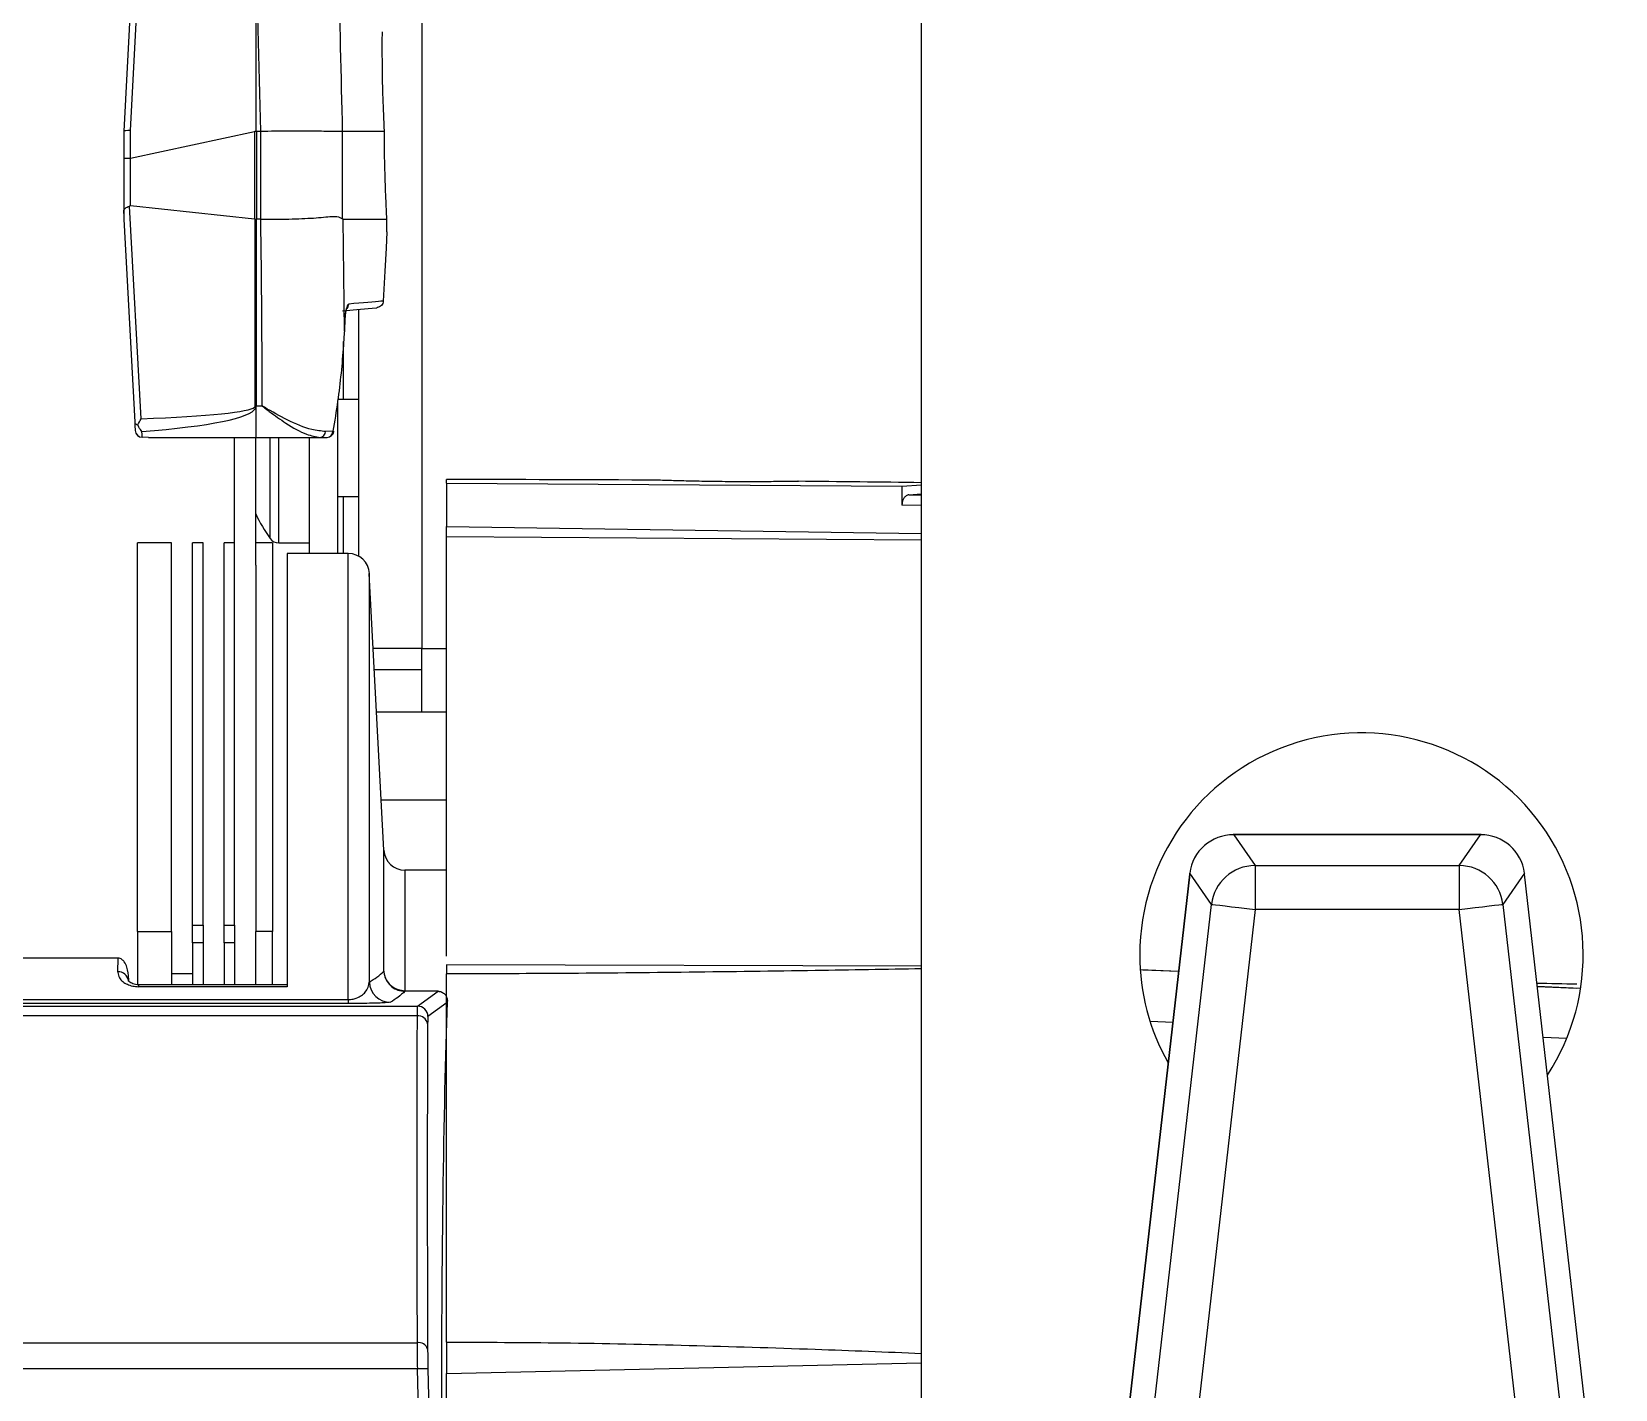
# Model space of a CAD drawing. Extents: x 7 to 135, y 1 to 99.
# Drawn here: x 98.014 to 100.264, y 47.422 to 49.351 of the extents above; entities that cross this region are included whole.
import ezdxf

# ---------------------------------------------------------------- set-up
doc = ezdxf.new("R2010")
doc.units = 0
doc.header["$MEASUREMENT"] = 0
doc.layers.add('OBJECT', color=7, linetype='CONTINUOUS')

msp = doc.modelspace()

# ---------------------------------------------------------------- linework, layer by layer
at = {"layer": 'OBJECT'}
for p, q in [((98.5681, 54.82), (98.5681, 48.475)), ((99.2781, 44.4974), (99.2781, 53.47)), ((98.1661, 49.6188), (98.1445, 49.21)), ((98.1539, 49.211), (98.1755, 49.6195)), ((98.332, 49.4986), (98.332, 49.2101)), ((98.1445, 49.21), (98.1445, 49.1708)), ((98.1445, 49.21), (98.1445, 49.21)), ((98.1539, 49.1714), (98.1539, 49.211)), ((98.1542, 49.1715), (98.3304, 49.2097)), ((98.3304, 49.2097), (98.3304, 49.0852)), ((98.3335, 49.21), (98.3387, 49.21)), ((98.3335, 49.085), (98.3335, 49.21)), ((98.3387, 49.21), (98.3387, 49.085)), ((98.4553, 49.0855), (98.4553, 49.21)), ((98.4553, 49.21), (98.4554, 49.21)), ((98.4554, 49.21), (98.5149, 49.21)), ((98.1445, 49.1708), (98.1445, 49.0933)), ((98.1542, 49.1038), (98.1542, 49.1715)), ((98.1692, 48.8014), (98.1528, 49.1036)), ((98.3304, 49.0852), (98.1542, 49.1038)), ((98.1445, 49.0933), (98.1445, 49.085)), ((98.1445, 49.085), (98.1601, 48.7967)), ((98.3312, 49.0851), (98.3328, 49.085)), ((98.3312, 48.8195), (98.3312, 49.0851)), ((98.3328, 49.085), (98.3328, 48.8195)), ((98.3387, 49.085), (98.3335, 49.085)), ((98.456, 49.085), (98.4553, 49.0855)), ((98.4579, 48.9258), (98.456, 49.085)), ((98.456, 49.085), (98.5184, 49.085)), ((98.5185, 49.0672), (98.5185, 49.0672)), ((98.5132, 48.9686), (98.5132, 48.9686)), ((98.4588, 48.9439), (98.4579, 48.9258)), ((98.4588, 48.9439), (98.4591, 48.9439)), ((98.4781, 48.9569), (98.4781, 48.6062)), ((98.4579, 48.9258), (98.4581, 48.9258)), ((98.4569, 48.829), (98.4569, 48.9114)), ((98.4781, 48.829), (98.4486, 48.829)), ((98.332, 48.8164), (98.332, 48.775)), ((98.3412, 48.8195), (98.3328, 48.8195)), ((98.4481, 48.8249), (98.4481, 48.61)), ((98.4417, 48.7836), (98.4312, 48.7833)), ((98.1797, 48.775), (98.1708, 48.7751)), ((98.1797, 48.775), (98.332, 48.775)), ((98.302, 48.5935), (98.302, 48.775)), ((98.332, 48.775), (98.4237, 48.775)), ((98.332, 48.5935), (98.332, 48.775)), ((98.3526, 48.6313), (98.3526, 48.775)), ((98.3647, 48.625), (98.3647, 48.775)), ((98.4081, 48.775), (98.4081, 48.61)), ((98.4237, 48.775), (98.4333, 48.775)), ((98.6031, 48.7097), (98.6031, 48.715)), ((98.6031, 48.7097), (99.2498, 48.7057)), ((98.6031, 48.7097), (98.6031, 48.6483)), ((99.2498, 48.7057), (99.2781, 48.7076)), ((99.2498, 48.7057), (99.2502, 48.6788)), ((99.26, 48.6933), (99.2781, 48.6945)), ((99.26, 48.6933), (99.2781, 48.6928)), ((98.4481, 48.691), (98.4781, 48.691)), ((98.4569, 48.61), (98.4569, 48.691)), ((99.2781, 48.6781), (99.2502, 48.6788)), ((98.6031, 48.6483), (99.2781, 48.6385)), ((98.2122, 48.625), (98.1642, 48.625)), ((98.1642, 48.0728), (98.1642, 48.625)), ((98.2122, 48.0728), (98.2122, 48.625)), ((98.2571, 48.625), (98.2422, 48.625)), ((98.2422, 48.0817), (98.2422, 48.625)), ((98.2571, 48.0817), (98.2571, 48.625)), ((98.302, 48.625), (98.2871, 48.625)), ((98.2871, 48.0817), (98.2871, 48.625)), ((98.356, 48.625), (98.332, 48.625)), ((98.356, 48.625), (98.356, 48.0728)), ((98.3647, 48.625), (98.4081, 48.625)), ((98.6031, 48.0376), (98.6031, 48.6337)), ((99.2781, 48.6288), (98.6031, 48.6337)), ((98.4635, 48.61), (98.3766, 48.61)), ((98.3766, 48.61), (98.3766, 47.9944)), ((98.4635, 47.9762), (98.4635, 48.61)), ((98.302, 48.0817), (98.302, 48.5935)), ((98.332, 48.5935), (98.332, 48.0728)), ((98.514, 48.1884), (98.4934, 48.5816)), ((98.4934, 48.5816), (98.4934, 48.001)), ((98.5681, 48.475), (98.499, 48.475)), ((98.5681, 48.385), (98.5681, 48.475)), ((98.5681, 48.475), (98.6031, 48.475)), ((98.5006, 48.445), (98.5681, 48.445)), ((98.5037, 48.385), (98.5681, 48.385)), ((98.5681, 48.385), (98.6031, 48.385)), ((98.5103, 48.26), (98.6031, 48.26)), ((100.0729, 48.2105), (99.7209, 48.2105)), ((99.7216, 48.2103), (99.7518, 48.1666)), ((100.0722, 48.2103), (99.7216, 48.2103)), ((100.042, 48.1666), (100.0722, 48.2103)), ((98.514, 48.0163), (98.514, 48.1884)), ((98.6031, 48.16), (98.544, 48.16)), ((98.544, 48.16), (98.544, 47.9887)), ((99.659, 48.1543), (99.53, 47.0227)), ((99.6588, 48.1543), (99.5312, 47.0341)), ((99.6588, 48.1543), (99.659, 48.1543)), ((99.6591, 48.1566), (99.6591, 48.1558)), ((99.6898, 48.1114), (99.6591, 48.1558)), ((99.7518, 48.1666), (100.042, 48.1666)), ((99.7518, 48.1666), (99.7518, 48.1043)), ((100.042, 48.1666), (100.042, 48.1043)), ((100.1346, 48.1558), (100.1039, 48.1114)), ((100.1346, 48.1558), (100.1347, 48.1566)), ((100.2637, 47.0227), (100.1348, 48.1543)), ((100.1348, 48.1543), (100.1349, 48.1543)), ((100.2626, 47.0341), (100.1349, 48.1543)), ((99.5658, 47.0227), (99.6898, 48.1114)), ((100.1039, 48.1114), (100.228, 47.0227)), ((99.7518, 48.1043), (99.6277, 47.0157)), ((100.042, 48.1043), (99.7518, 48.1043)), ((100.166, 47.0157), (100.042, 48.1043)), ((98.1642, 48.0728), (98.2122, 48.0728)), ((98.1642, 48.0728), (98.1642, 47.9973)), ((98.2122, 48.0728), (98.2122, 47.9972)), ((98.2422, 48.0817), (98.2571, 48.0817)), ((98.2422, 48.0565), (98.2422, 48.0817)), ((98.2571, 48.0817), (98.2571, 48.0565)), ((98.2871, 48.0817), (98.302, 48.0817)), ((98.2871, 48.0565), (98.2871, 48.0817)), ((98.302, 48.0817), (98.302, 48.0565)), ((98.356, 48.0728), (98.332, 48.0728)), ((98.332, 47.9972), (98.332, 48.0728)), ((98.356, 47.9972), (98.356, 48.0728)), ((98.2571, 48.0565), (98.2422, 48.0565)), ((98.2422, 48.0565), (98.2422, 47.9972)), ((98.2571, 48.0565), (98.2571, 47.9972)), ((98.302, 48.0565), (98.2871, 48.0565)), ((98.2871, 48.0565), (98.2871, 47.9972)), ((98.302, 48.0565), (98.302, 47.9972)), ((98.1364, 48.0349), (97.998, 48.0349)), ((98.1361, 48.0155), (98.1364, 48.0349)), ((98.1364, 48.0349), (98.1367, 48.0349)), ((99.2781, 48.0235), (98.6031, 48.0255)), ((99.6431, 48.0162), (99.5889, 48.0185)), ((99.6431, 48.016), (99.5926, 48.0181)), ((98.1512, 48.0063), (98.1511, 48.0029)), ((98.1511, 48.0029), (98.1511, 48.0028)), ((98.3766, 47.9972), (98.1657, 47.9972)), ((98.1657, 47.9944), (98.1657, 47.9972)), ((98.2422, 48.0128), (98.2122, 48.0128)), ((98.6031, 47.4894), (98.6031, 48.0126)), ((100.2144, 47.9919), (100.1531, 47.9945)), ((97.998, 47.9762), (98.4635, 47.9762)), ((98.3766, 47.9944), (98.1657, 47.9944)), ((98.4635, 47.9762), (98.4635, 47.9705)), ((98.544, 47.9887), (98.5912, 47.9887)), ((98.544, 47.9887), (98.544, 47.9887)), ((98.544, 47.9887), (98.544, 47.9879)), ((98.5912, 47.9879), (98.544, 47.9879)), ((98.544, 47.9879), (98.544, 47.9879)), ((98.5617, 47.9667), (98.5912, 47.9879)), ((98.5912, 47.9879), (98.5912, 47.9887)), ((100.2081, 47.992), (100.1532, 47.9943)), ((98.4635, 47.9705), (97.998, 47.9705)), ((97.998, 47.9667), (98.5617, 47.9667)), ((98.5613, 47.9529), (97.998, 47.9529)), ((98.6042, 47.9718), (98.5767, 47.9521)), ((99.6348, 47.9434), (99.6031, 47.9447)), ((100.1947, 47.9207), (100.1614, 47.9221)), ((97.998, 47.4885), (98.5613, 47.4885)), ((98.6031, 47.4449), (99.2781, 47.4598)), ((98.5617, 47.4512), (97.998, 47.4512)), ((98.5912, 46.2364), (98.5617, 47.4512)), ((98.5767, 47.4513), (98.6042, 46.318)), ((98.6031, 47.2772), (98.6031, 47.4449))]:
    msp.add_line(p, q, dxfattribs=at)
at = {"layer": 'OBJECT', "flags": 128}
for points in [[(98.5185, 49.0672), (98.5172, 49.0439), (98.5155, 49.011), (98.5132, 48.9686)], [(98.4553, 48.9549), (98.481, 48.9572), (98.4973, 48.9586), (98.504, 48.9592)], [(98.4581, 48.9258), (98.4588, 48.9385), (98.4591, 48.9439)], [(98.1601, 48.7967), (98.1604, 48.7905), (98.1607, 48.7863), (98.1608, 48.7845)], [(98.1708, 48.7751), (98.1707, 48.7764), (98.1706, 48.7792), (98.1704, 48.7834)], [(99.6898, 48.1114), (99.6917, 48.1111), (99.6957, 48.1107), (99.7017, 48.11), (99.7094, 48.1091), (99.7186, 48.1081), (99.729, 48.1069), (99.7402, 48.1056), (99.7518, 48.1043)], [(100.042, 48.1043), (100.0536, 48.1056), (100.0648, 48.1069), (100.0751, 48.1081), (100.0844, 48.1091), (100.0921, 48.11), (100.0981, 48.1107), (100.1021, 48.1111), (100.1039, 48.1114)]]:
    msp.add_lwpolyline(points, dxfattribs=at)
at = {"layer": 'OBJECT'}
for centre, radius, start, end in [((98.4541, 48.9648), 0.0101, 318.8405, 357.3971), ((98.4217, 48.9109), 0.1303, 225.4921, 226.4573), ((98.3328, 48.9383), 0.1189, 269.2256, 269.986), ((98.1708, 48.7851), 0.01, 183.1059, 269.191), ((98.1707, 48.7851), 0.00999, 183.1442, 270.0487), ((98.4226, 48.7835), 0.00857, 277.2315, 358.6405), ((98.4327, 48.784), 0.00906, 274.3622, 357.184), ((98.4333, 48.785), 0.01, 270, 350.7454), ((98.4439, 48.7944), 0.011, 258.4583, 266.3919), ((98.1706, 48.7757), 0.000667, 269.5012, 281.6836), ((98.6031, -1.945), 50.66, 89.65981, 90), ((98.6031, -1.945), 50.66, 89.23656, 89.4354), ((98.5319, 48.76), 0.2208, 205.0881, 215.6682), ((98.3647, 48.64), 0.015, 215.6682, 270), ((98.4635, 48.58), 0.03, 3, 90), ((99.9031, 48.04), 0.315, 327.0561, 180), ((98.544, 48.19), 0.03, 183, 270), ((99.7521, 48.1038), 0.0627, 90.3085, 173.1038), ((100.0417, 48.1038), 0.0627, 6.8973, 89.6909), ((99.9031, 48.04), 0.315, 180, 209.2401), ((98.1372, 48.0016), 0.0139, 5.1858, 94.7119), ((98.5234, 48.0023), 0.03, 182.5014, 269.9594), ((98.535, 47.9887), 0.00898, 354.4798, 0.1021), ((98.5627, 47.9392), 0.0138, 10.6554, 95.9118), ((98.5617, 47.9517), 0.015, 1.4401, 89.966), ((98.5634, 47.4752), 0.0135, 17.726, 99.2215), ((98.5709, 47.2238), 0.2276, 88.5274, 92.3022)]:
    msp.add_arc(centre, radius, start, end, dxfattribs=at)
for centre, major_axis, ratio, start_param, end_param in [((96.2695, 45.1917), (0, 19.0675), 0.111038, 4.924724, 4.940236), ((98.1545, 49.2097), (0.01, -0.00026), 0.120424, 1.626333, 3.138416), ((98.3335, 50.188), (0.0064, 0.9787), 0.122438, 3.168969, 3.182058), ((98.3335, 50.1873), (0, 0.9773), 0.122785, 3.128502, 3.141593), ((98.3387, 50.1873), (0, 0.9773), 0.122785, 3.141593, 3.144933), ((98.1545, 49.1708), (0.01, 0), 0.061163, 1.623156, 3.141593), ((98.1545, 49.253), (0.0005, 0.0816), 0.122438, 3.142789, 3.168969), ((98.1545, 49.0664), (-0.0006, 0.0374), 0.267094, 6.250695, 6.391296), ((98.3335, 48.6368), (-0.007, 0.4485), 0.267094, 6.244178, 6.250695), ((98.3335, 48.6372), (0, 0.4478), 0.267949, 0, 0.006511), ((98.3387, 48.6372), (0, 0.4478), 0.267949, 6.278981, 6.283185), ((96.2695, 48.7272), (0, 7.8848), 0.262774, 4.724089, 4.75778), ((97.7617, 48.8272), (0.5695, -0.0078), 0.050872, 5.510552, 6.231217), ((97.7632, 48.835), (0.5695, -0.0157), 0.101686, 5.511659, 6.233323), ((97.7617, 48.8272), (0.5695, -0.0078), 0.050872, 6.231217, 6.283881), ((97.7632, 48.835), (0.5695, -0.0157), 0.101686, 6.233323, 6.285987), ((99.7216, 48.148), (0.0606, -0.017), 0.988785, 1.841761, 3.2937), ((100.0722, 48.148), (0.0606, 0.017), 0.988785, 6.131077, 7.583017), ((99.6595, 48.1543), (0.00086, 0.0075), 0.069473, 1.372627, 1.57875), ((100.1343, 48.1543), (-0.00086, 0.0075), 0.069473, 4.704435, 4.910558), ((98.6828, 45.25), (-0.0864, 3.51), 0.024572, 0.691264, 0.878634), ((98.5628, 47.9067), (-0.0011, 0.06), 0.018513, 0.01711, 0.691526), ((98.5778, 47.9071), (-0.0011, 0.045), 0.024678, 0.016844, 0.691259), ((98.6978, 45.2496), (-0.0723, 2.925), 0.024678, 0.373966, 1.196266), ((98.6978, 45.2504), (-0.0864, 3.495), 0.024678, 0.691259, 0.878629), ((98.5628, 47.4502), (-0.0011, 0.06), 0.018513, 0.878895, 1.553), ((98.5778, 47.4506), (-0.0011, 0.045), 0.024678, 0.878629, 1.552733)]:
    msp.add_ellipse(centre, major_axis=major_axis, ratio=ratio, start_param=start_param, end_param=end_param, dxfattribs=at)
for points, knots in [([(98.4554, 49.21), (98.4535, 49.2893), (98.4504, 49.4257), (98.447, 49.5622), (98.4456, 49.6193)], [0, 0, 0, 0, 0.58145, 1, 1, 1, 1]), ([(98.5149, 49.21), (98.5142, 49.226), (98.5127, 49.2579), (98.5119, 49.3007), (98.5118, 49.3329), (98.5119, 49.3514), (98.5119, 49.3514), (98.5119, 49.3514)], [0, 0, 0, 0, 0.213189, 0.426374, 0.639811, 0.854212, 1, 1, 1, 1]), ([(98.3391, 49.21), (98.3526, 49.2103), (98.3796, 49.2108), (98.4152, 49.2107), (98.4426, 49.2099), (98.4512, 49.21), (98.4553, 49.21)], [0, 0, 0, 0, 0.253585, 0.507165, 0.760847, 1, 1, 1, 1]), ([(98.5184, 49.0852), (98.5179, 49.0943), (98.5169, 49.1126), (98.5154, 49.1547), (98.5149, 49.1889), (98.5149, 49.2075), (98.5149, 49.21)], [0, 0, 0, 0, 0.3151061, 0.6329432, 0.9497915, 1, 1, 1, 1]), ([(98.1445, 49.0933), (98.1445, 49.0948), (98.1445, 49.0974), (98.1457, 49.0999), (98.1478, 49.1015), (98.1504, 49.1026), (98.1521, 49.1033), (98.1528, 49.1036)], [0, 0, 0, 0, 0.281493, 0.477144, 0.672465, 0.878443, 1, 1, 1, 1]), ([(98.3392, 49.085), (98.3444, 49.0849), (98.363, 49.0847), (98.394, 49.0856), (98.4261, 49.0871), (98.4466, 49.0902), (98.4529, 49.0868), (98.4553, 49.0855)], [0, 0, 0, 0, 0.09751, 0.351329, 0.599304, 0.843153, 1, 1, 1, 1]), ([(98.5184, 49.085), (98.5184, 49.085), (98.5184, 49.085), (98.5184, 49.085), (98.5184, 49.0851), (98.5184, 49.0852), (98.5184, 49.0852)], [0, 0, 0, 0, 0.344831, 0.692087, 0.859702, 1, 1, 1, 1]), ([(98.5185, 49.0672), (98.5185, 49.0699), (98.5184, 49.0734), (98.5184, 49.083), (98.5184, 49.085)], [0, 0, 0, 0, 0.791809, 1, 1, 1, 1]), ([(98.4642, 48.9644), (98.4637, 48.9641), (98.4627, 48.9636), (98.4612, 48.9599), (98.4599, 48.9545), (98.4591, 48.9488), (98.4589, 48.9452), (98.4588, 48.9439)], [0, 0, 0, 0, 0.21906, 0.438013, 0.659216, 0.880002, 1, 1, 1, 1]), ([(98.5132, 48.9686), (98.513, 48.9686), (98.5125, 48.9686), (98.5069, 48.9681), (98.4833, 48.966), (98.4642, 48.9644)], [0, 0, 0, 0, 0.045653, 0.228293, 1, 1, 1, 1]), ([(98.5132, 48.9686), (98.513, 48.9675), (98.5126, 48.9653), (98.5108, 48.9624), (98.5082, 48.9603), (98.5058, 48.9594), (98.5044, 48.9593), (98.504, 48.9592)], [0, 0, 0, 0, 0.235921, 0.471815, 0.707743, 0.925398, 1, 1, 1, 1]), ([(98.4591, 48.9439), (98.4592, 48.9458), (98.4595, 48.9497), (98.4603, 48.9544), (98.461, 48.9573), (98.4615, 48.9584), (98.4615, 48.9584), (98.4615, 48.9584)], [0, 0, 0, 0, 0.271926, 0.563053, 0.781768, 0.936439, 1, 1, 1, 1]), ([(98.4579, 48.9258), (98.4574, 48.9191), (98.4554, 48.8859), (98.4506, 48.8383), (98.444, 48.7978), (98.4417, 48.7836)], [0, 0, 0, 0, 0.1396844, 0.6986638, 1, 1, 1, 1]), ([(98.4312, 48.7833), (98.4248, 48.7839), (98.4084, 48.7854), (98.3783, 48.7986), (98.3543, 48.8117), (98.3424, 48.8188), (98.3414, 48.8194), (98.3412, 48.8195)], [0, 0, 0, 0, 0.244745, 0.626731, 0.96793, 0.996143, 1, 1, 1, 1]), ([(98.3412, 48.8195), (98.3413, 48.8194), (98.3424, 48.8186), (98.3457, 48.816), (98.3568, 48.8075), (98.3773, 48.7932), (98.4026, 48.7783), (98.4173, 48.776), (98.4237, 48.775)], [0, 0, 0, 0, 0.003661, 0.034966, 0.112488, 0.381453, 0.732444, 1, 1, 1, 1]), ([(98.1601, 48.7967), (98.1601, 48.7967), (98.1601, 48.7964), (98.1604, 48.7954), (98.1614, 48.794), (98.1631, 48.7931), (98.1642, 48.7927), (98.1645, 48.7926)], [0, 0, 0, 0, 0.017182, 0.202284, 0.556603, 0.898382, 1, 1, 1, 1]), ([(98.1645, 48.7926), (98.166, 48.7954), (98.1675, 48.7983), (98.1692, 48.8014), (98.1692, 48.8014)], [0, 0, 0, 0, 0.9800161, 1, 1, 1, 1]), ([(98.1704, 48.7834), (98.1703, 48.7834), (98.1689, 48.785), (98.1668, 48.7879), (98.165, 48.7915), (98.1645, 48.7926)], [0, 0, 0, 0, 0.021181, 0.717137, 1, 1, 1, 1]), ([(99.1023, 48.7125), (99.1027, 48.7125), (99.1041, 48.7125), (99.0947, 48.7124), (99.0753, 48.7121), (99.047, 48.7118), (99.0215, 48.7118), (98.9954, 48.712), (98.9692, 48.7123), (98.9391, 48.713), (98.9166, 48.7136), (98.9038, 48.7141), (98.9039, 48.7141), (98.9039, 48.7141)], [0, 0, 0, 0, 0.037007, 0.144353, 0.251709, 0.359078, 0.46644, 0.500205, 0.607567, 0.714929, 0.822322, 0.92972, 1, 1, 1, 1]), ([(99.26, 48.6933), (99.2593, 48.6932), (99.2579, 48.693), (99.256, 48.6919), (99.2544, 48.6905), (99.2526, 48.6883), (99.2513, 48.6857), (99.2503, 48.6822), (99.2502, 48.6802), (99.2502, 48.6788)], [0, 0, 0, 0, 0.152076, 0.292237, 0.422141, 0.539519, 0.752455, 0.836115, 1, 1, 1, 1]), ([(98.6031, 48.6337), (98.6031, 48.634), (98.6031, 48.6344), (98.6031, 48.6359), (98.6031, 48.6375), (98.6031, 48.6393), (98.6031, 48.6414), (98.6031, 48.6443), (98.6031, 48.6467), (98.6031, 48.6483)], [0, 0, 0, 0, 0.226958, 0.33922, 0.451472, 0.563725, 0.675979, 0.788235, 1, 1, 1, 1]), ([(99.6591, 48.1566), (99.6591, 48.1564), (99.659, 48.1556), (99.6589, 48.1549), (99.6588, 48.1543)], [0, 0, 0, 0, 0.2510775, 1, 1, 1, 1]), ([(100.1349, 48.1543), (100.1349, 48.1545), (100.1348, 48.1552), (100.1347, 48.156), (100.1347, 48.1566)], [0, 0, 0, 0, 0.249325, 1, 1, 1, 1]), ([(98.1512, 48.0063), (98.1512, 48.0064), (98.1512, 48.0116), (98.1503, 48.0198), (98.1462, 48.0288), (98.1425, 48.0328), (98.1394, 48.0346), (98.1375, 48.0348), (98.1367, 48.0349)], [0, 0, 0, 0, 0.0044421, 0.4706999, 0.7198261, 0.850328, 0.9330143, 1, 1, 1, 1]), ([(98.6031, 48.0255), (98.6031, 48.0256), (98.6031, 48.0258), (98.6031, 48.0194), (98.6031, 48.014), (98.6031, 48.0126)], [0, 0, 0, 0, 0.425019, 0.850039, 1, 1, 1, 1]), ([(99.2781, 48.0197), (99.2278, 48.0189), (99.1177, 48.0171), (98.9476, 48.0148), (98.7729, 48.013), (98.6581, 48.0127), (98.6031, 48.0126)], [0, 0, 0, 0, 0.22394, 0.489698, 0.755953, 1, 1, 1, 1]), ([(98.1361, 48.0155), (98.1361, 48.0151), (98.1361, 48.0123), (98.1377, 48.0074), (98.1426, 48.0017), (98.1492, 47.9977), (98.157, 47.995), (98.1628, 47.9946), (98.1657, 47.9944)], [0, 0, 0, 0, 0.0390848, 0.2839249, 0.4910399, 0.6676274, 0.8336757, 1, 1, 1, 1]), ([(98.1657, 47.9972), (98.1657, 47.9972), (98.1642, 47.9971), (98.1612, 47.9975), (98.1572, 47.9985), (98.1539, 48.0001), (98.1516, 48.0019), (98.1511, 48.003), (98.1511, 48.0029), (98.1511, 48.0028)], [0, 0, 0, 0, 0.001242, 0.135595, 0.271285, 0.426925, 0.617676, 0.869369, 1, 1, 1, 1]), ([(98.4635, 47.9762), (98.464, 47.9762), (98.4658, 47.9762), (98.4699, 47.9767), (98.4767, 47.9784), (98.4828, 47.9819), (98.4912, 47.9896), (98.4925, 47.9961), (98.4934, 48.001)], [0, 0, 0, 0, 0.015903, 0.053629, 0.132559, 0.290072, 0.465787, 1, 1, 1, 1]), ([(98.4934, 48.001), (98.4971, 48.0033), (98.5054, 48.0084), (98.511, 48.0135), (98.514, 48.0163)], [0, 0, 0, 0, 0.4488048, 1, 1, 1, 1]), ([(98.514, 48.0163), (98.5141, 48.0162), (98.5142, 48.0144), (98.5149, 48.0093), (98.5182, 48.0014), (98.5251, 47.994), (98.5339, 47.9889), (98.5406, 47.9882), (98.544, 47.9879)], [0, 0, 0, 0, 0.010006, 0.119511, 0.341548, 0.561349, 0.780394, 1, 1, 1, 1]), ([(98.514, 48.0163), (98.5141, 48.0162), (98.5142, 48.0144), (98.5149, 48.0095), (98.5182, 48.0019), (98.5251, 47.9946), (98.534, 47.9897), (98.5407, 47.9891), (98.544, 47.9887)], [0, 0, 0, 0, 0.01, 0.119508, 0.341545, 0.56134, 0.780384, 1, 1, 1, 1]), ([(100.1526, 47.9995), (100.1713, 47.9992), (100.1901, 47.9988), (100.2089, 47.9983), (100.209, 47.9983)], [0, 0, 0, 0, 0.996241, 1, 1, 1, 1]), ([(98.5234, 47.9723), (98.5212, 47.972), (98.5182, 47.9715), (98.5015, 47.9709), (98.4884, 47.9707), (98.4748, 47.9706), (98.4669, 47.9705), (98.4635, 47.9705)], [0, 0, 0, 0, 0.4763411, 0.645832, 0.8165859, 0.9197475, 1, 1, 1, 1]), ([(98.544, 47.9879), (98.541, 47.985), (98.5354, 47.9798), (98.5271, 47.9746), (98.5234, 47.9723)], [0, 0, 0, 0, 0.552459, 1, 1, 1, 1]), ([(98.5912, 47.9879), (98.5915, 47.9879), (98.5921, 47.9878), (98.5935, 47.9877), (98.5956, 47.9872), (98.5991, 47.9855), (98.601, 47.9834), (98.6036, 47.9794), (98.6044, 47.9757), (98.6042, 47.9726), (98.6042, 47.9718)], [0, 0, 0, 0, 0.01047, 0.022256, 0.055746, 0.125519, 0.351676, 0.454058, 0.864052, 1, 1, 1, 1]), ([(98.6031, 47.4894), (98.6581, 47.4892), (98.7729, 47.4887), (98.9476, 47.485), (99.1176, 47.4798), (99.2278, 47.4754), (99.2781, 47.4734)], [0, 0, 0, 0, 0.24402, 0.510283, 0.775991, 1, 1, 1, 1]), ([(98.6031, 47.4894), (98.6031, 47.4838), (98.6031, 47.4725), (98.6031, 47.4563), (98.6031, 47.4473), (98.6031, 47.4449)], [0, 0, 0, 0, 0.425025, 0.850044, 1, 1, 1, 1])]:
    msp.add_open_spline(points, degree=3, knots=knots, dxfattribs=at)

doc.saveas('drawing.dxf')
